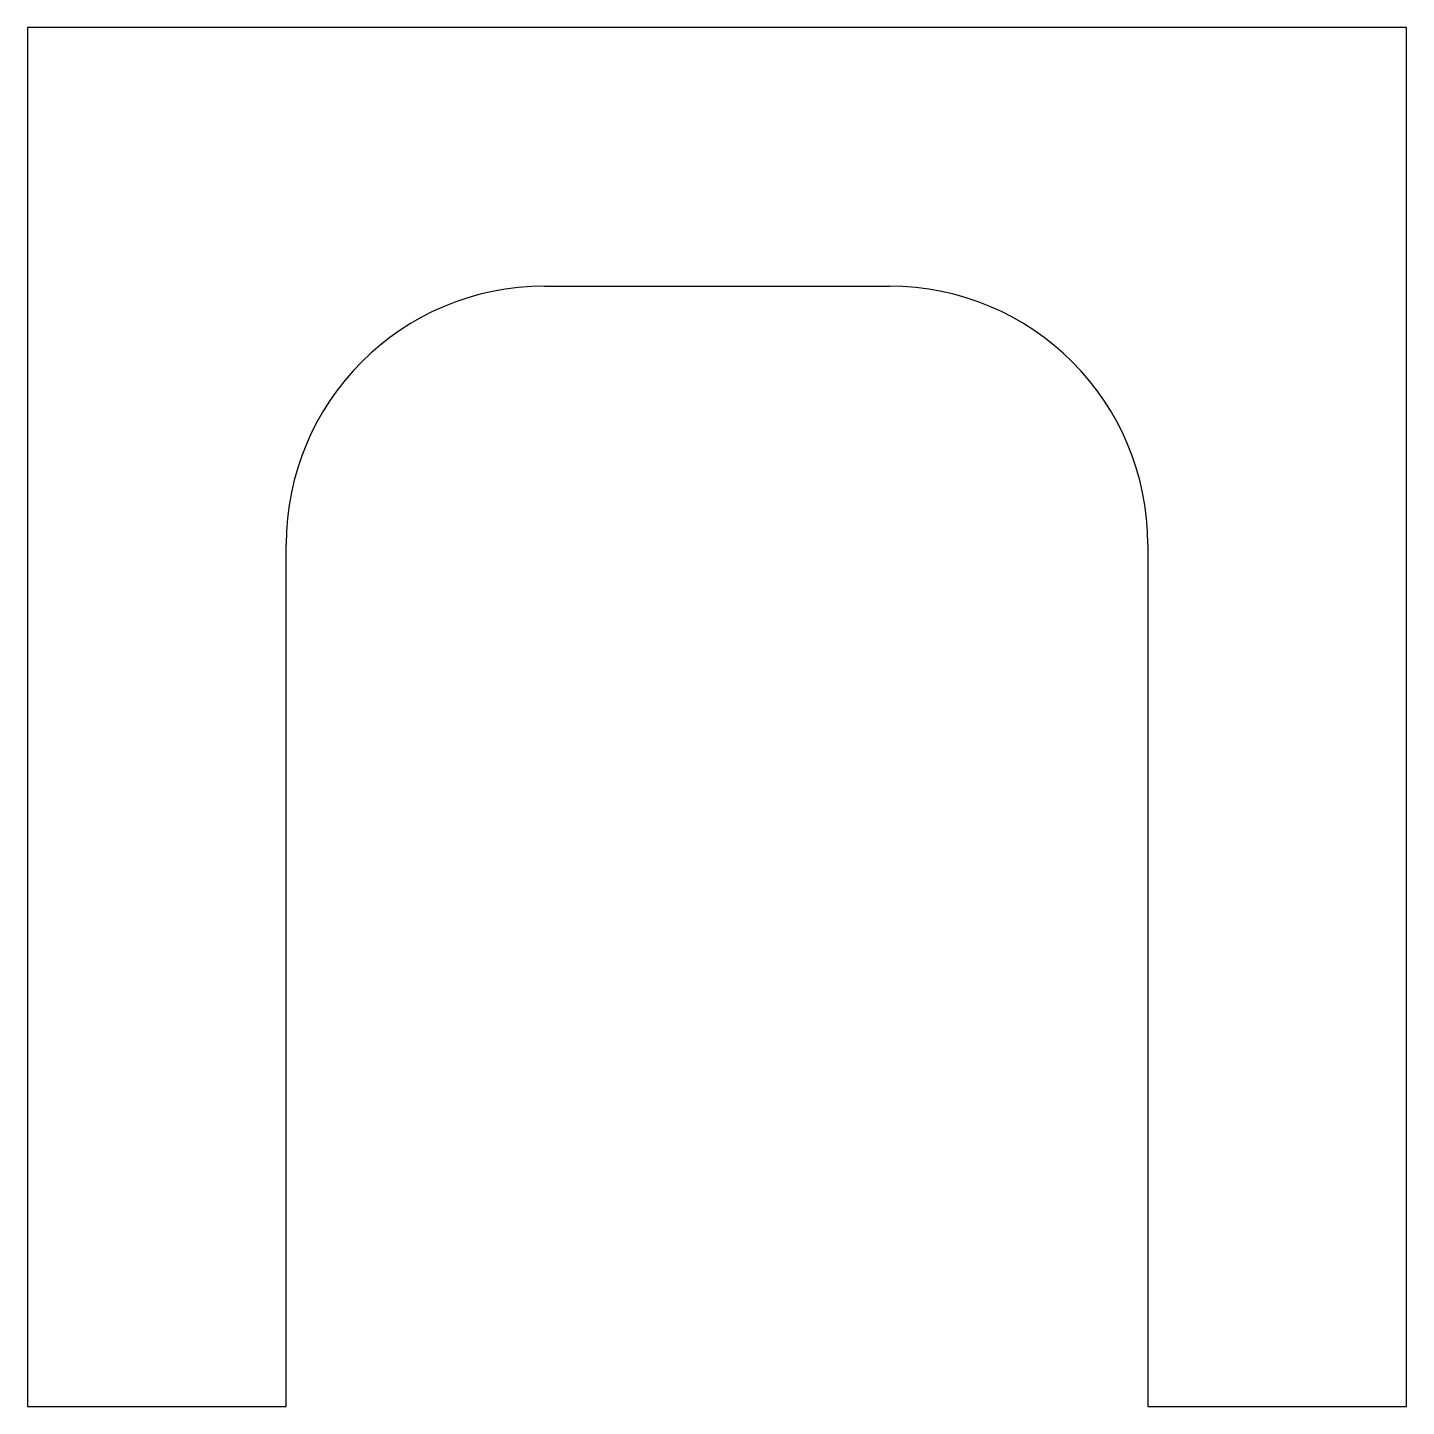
# Model space of a CAD drawing. Extents: x -25.3 to 25.5, y 5.2 to 56.
import ezdxf

# ---------------------------------------------------------------- set-up
doc = ezdxf.new("R2010")
doc.units = 0
doc.layers.get('0').update_dxf_attribs({"linetype": 'CONTINUOUS'})

msp = doc.modelspace()

# ---------------------------------------------------------------- linework, layer by layer
for p, q in [((25.513, 56.037), (-25.287, 56.037)), ((-25.287, 56.037), (-25.287, 5.237)), ((25.513, 5.237), (25.513, 56.037)), ((-6.237, 46.512), (6.463, 46.512)), ((-15.762, 5.237), (-15.762, 36.987)), ((15.988, 36.987), (15.988, 5.237)), ((-25.287, 5.237), (-15.762, 5.237)), ((15.988, 5.237), (25.513, 5.237))]:
    msp.add_line(p, q)
for centre, start, end in [((-6.237, 36.987), 90, 180), ((6.463, 36.987), 360, 90)]:
    msp.add_arc(centre, 9.525, start, end)

doc.saveas('drawing.dxf')
